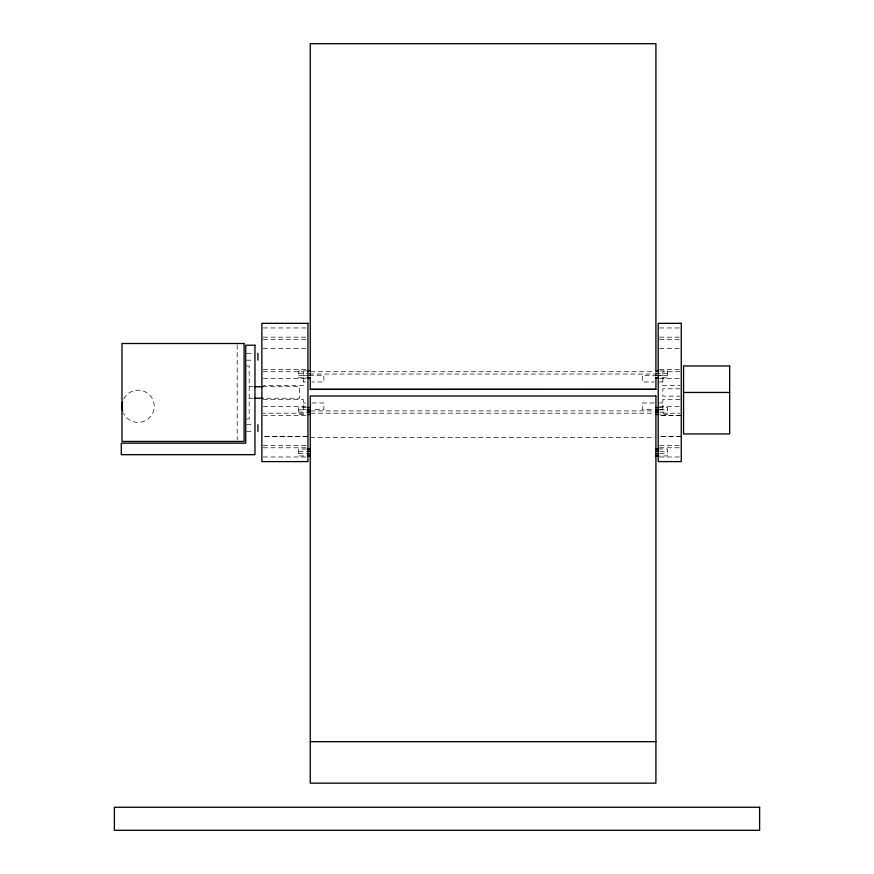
<?xml version="1.0" encoding="UTF-8"?>
<svg xmlns="http://www.w3.org/2000/svg" width="874" height="874" viewBox="0 0 874 874"><rect width="100%" height="100%" fill="white"/><g stroke="black" fill="none" stroke-linecap="round" stroke-linejoin="round"><path stroke-width="0.66" stroke-dasharray="4.37 3.28" d="M263.227 327.947L307.954 327.947M659.575 327.947L681.261 327.947M263.227 337.156L307.954 337.156M659.575 337.156L681.261 337.167M263.227 339.396L307.954 339.396M659.575 339.396L681.261 339.396M659.575 348.584L681.261 348.606M263.227 348.606L307.954 348.606M246.621 353.293L252.903 353.293M246.621 360.208L252.903 360.208M246.643 365.966L249.177 365.966L249.177 418.974L246.643 418.974M263.227 369.352L307.954 369.352M659.575 369.352L681.261 369.352M307.703 370.915L298.733 370.926L298.733 377.83L306.424 377.83M659.761 370.915L667.441 370.926L667.441 377.83L658.472 377.83M263.205 371.734L303.344 371.734L303.344 385.554L263.205 385.554M310.685 371.734L654.167 371.734M679.95 371.734L662.831 371.734L662.831 385.554L679.95 385.554M298.733 373.253L310.259 373.253M655.915 373.253L667.441 373.253M309.32 374.039L656.855 374.039M303.344 375.307L305.649 375.307M309.287 375.307L323.872 375.307L323.872 381.971L311.931 381.982M656.887 375.307L642.303 375.307L642.303 381.971L654.244 381.982M659.367 375.307L662.831 375.307M298.733 375.558L310.259 375.558M655.915 375.558L667.441 375.558M263.227 378.562L307.954 378.562M659.575 378.562L681.261 378.562M303.344 381.982L305.649 381.982M659.367 381.982L662.831 381.982M249.177 386.712L253.252 386.712M262.757 386.712L299.411 386.712L299.411 398.227L262.757 398.227M679.95 388.788L662.831 388.788L662.831 396.141L679.95 396.162M249.177 398.227L253.252 398.227M263.205 399.385L303.344 399.385L303.344 413.205L263.205 413.205M679.95 399.385L662.831 399.385L662.831 413.205L679.95 413.205M303.344 402.958L305.649 402.958M311.931 402.958L323.872 402.958L323.872 409.622L311.931 409.633M654.244 402.958L642.303 402.958L642.303 409.622L654.244 409.633M659.367 402.958L662.831 402.958M263.227 406.377L307.954 406.377M659.575 406.377L681.261 406.377M306.424 407.546L298.733 407.546L298.733 414.462L307.703 414.462M658.472 407.546L667.441 407.546L667.441 414.462L659.761 414.462M303.344 409.633L305.649 409.633M659.367 409.633L662.831 409.633M298.733 409.851L307.703 409.851M659.761 409.851L667.441 409.851M310.685 410.9L654.134 410.9M298.733 412.157L307.703 412.157M659.761 412.157L667.441 412.157M310.685 413.205L654.167 413.205M263.227 415.587L307.954 415.587M246.621 424.731L252.903 424.731M246.621 431.647L252.903 431.647M310.259 437.503L654.55 437.503M263.227 445.543L307.954 445.543M659.575 445.543L681.261 445.543M263.227 447.783L307.954 447.783M659.575 447.783L681.261 447.772M306.424 449.028L298.733 449.028L298.733 455.933L307.703 455.933M658.472 449.028L667.441 449.028L667.441 455.933L659.761 455.933M298.733 451.334L307.703 451.334M659.761 451.334L667.441 451.334M298.733 453.639L307.703 453.639M659.761 453.639L667.441 453.639M263.227 456.993L307.954 456.993M659.575 456.993L681.261 456.993M655.915 372.084L655.915 375.754M310.259 372.084L310.259 375.754M237.193 344.859L237.193 440.081M123.78 398.883A16.125 16.125 0 0 1 148.449 393.912A16.125 16.125 0 0 1 147.946 419.072A16.125 16.125 0 0 1 123.496 413.129M681.261 415.587L659.575 415.587L681.261 415.587M307.954 436.334L263.227 436.334L307.954 436.334M681.261 436.334L659.575 436.334L681.261 436.344"/><path stroke-width="1.31" d="M307.703 370.926L310.259 370.915M655.915 370.926L658.472 370.915M307.703 377.83L310.259 377.841M655.915 377.83L658.472 377.841M254.607 386.712L262.757 386.712M310.259 377.175L310.259 389.367L655.915 389.345L655.915 377.175M310.259 389.367L655.915 389.367M683.566 392.47L729.659 392.47M254.607 398.227L262.757 398.227M307.703 407.546L310.259 407.546M655.915 407.546L658.472 407.546M307.703 409.851L310.259 409.851M655.915 409.851L658.472 409.851M307.703 412.157L310.259 412.157M655.915 412.157L658.472 412.157M307.703 414.462L310.259 414.462M655.915 414.462L658.472 414.462M307.703 449.028L310.259 449.028M655.915 449.028L658.472 449.028M307.703 451.334L310.259 451.334M655.915 451.334L658.472 451.334M307.703 453.639L310.259 453.639M655.915 453.639L658.472 453.639M307.703 455.933L310.259 455.933M655.915 455.933L658.472 455.933M310.259 741.676L655.915 741.676M655.915 371.024L655.915 43.7L310.259 43.7L310.259 371.024M257.928 353.315L257.928 360.197M257.928 424.742L257.928 431.636M122.644 410.878A16.125 16.125 0 0 1 122.6 401.854M307.954 323.336L261.872 323.336L261.872 461.603L307.954 461.603L307.954 323.336M681.261 323.336L658.22 323.336L658.22 461.603L681.261 461.603L681.261 323.336M244.108 343.504L121.978 343.504L121.978 441.436L244.108 441.436L244.108 343.504M254.957 345.23L245.736 345.23L245.736 443.162L121.3 443.162L121.3 454.688L254.957 454.688L254.957 345.23M729.659 365.966L683.566 365.966L683.566 433.952L729.659 433.952L729.659 365.966M655.915 396.02L310.259 396.02L310.259 783.159L655.915 783.159L655.915 396.02M759.615 807.259L114.385 807.259L114.385 830.3L759.615 830.3L759.615 807.259"/></g></svg>
